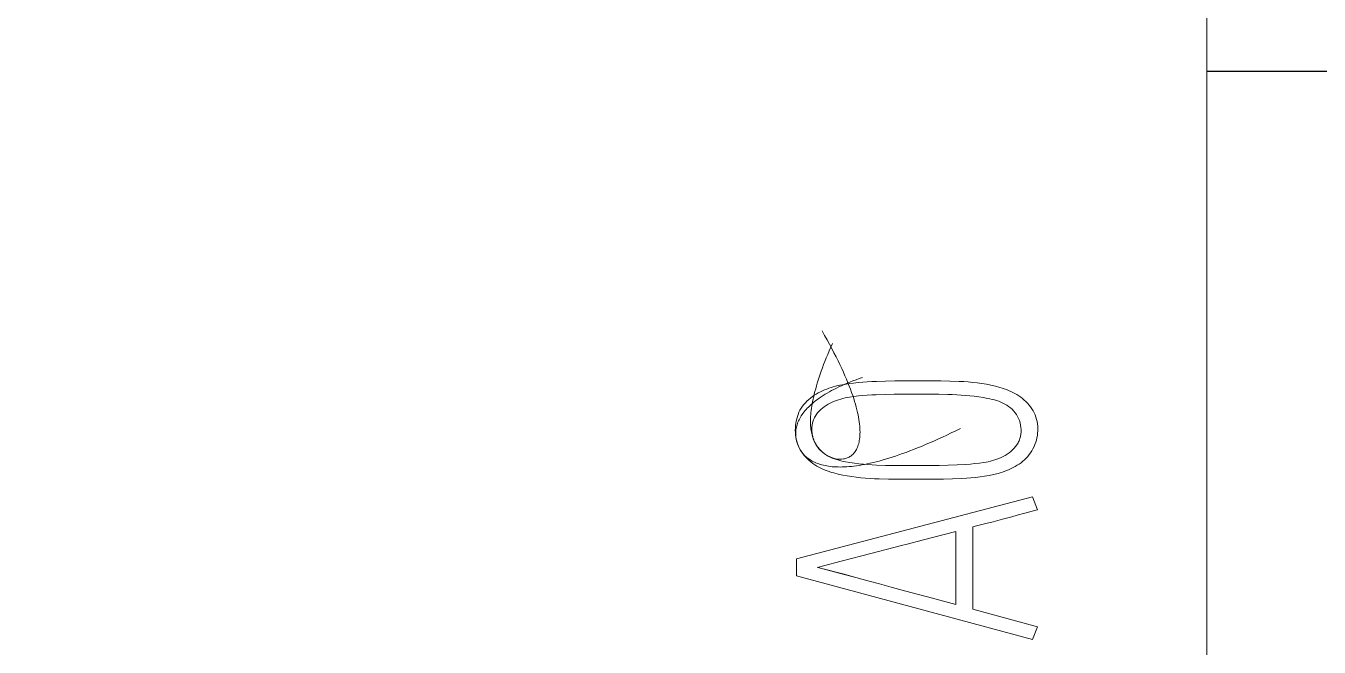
# Model space of a CAD drawing. Header units: millimetres. Extents: x 42356 to 50646, y 31507 to 39566.
# Drawn here: x 47878.12 to 47885.68, y 38448.65 to 38452.29 of the extents above; entities that cross this region are included whole.
import ezdxf

# ---------------------------------------------------------------- set-up
doc = ezdxf.new("R2010")
doc.units = ezdxf.units.MM
doc.set_wipeout_variables(frame=1)
doc.layers.add('000-PI-Oprema', color=30, linetype='Continuous', lineweight=5)
doc.layers.add('004-PI-DIN Šina', color=3, linetype='Continuous')

# ---------------------------------------------------------------- blocks, each defined once
blk = doc.blocks.new('*U116')
at = {"layer": '004-PI-DIN Šina'}
blk.add_lwpolyline([(650, -17.5), (650, 17.5), (0, 17.5), (0, -17.5)], close=True, dxfattribs=at)
blk = doc.blocks.new('6ES7193-6PA00-0AA0')
blk.add_wipeout([(47315.5808, 38480.0409), (47322.5808, 38480.0409), (47322.5808, 38362.9039), (47315.5808, 38362.9039)])
at = {"layer": '000-PI-Oprema'}
for p, q in [((47322.5808, 38362.9039), (47322.5808, 38480.0409)), ((47320.1727, 38439.121), (47320.1727, 38439.1204)), ((47321.5914, 38439.1271), (47321.5914, 38439.1277)), ((47320.288, 38439.0482), (47320.2867, 38439.0506)), ((47321.5594, 38438.7325), (47320.1788, 38438.3694)), ((47321.5905, 38438.6561), (47321.5594, 38438.7325)), ((47321.3852, 38438.6009), (47321.4392, 38438.6154)), ((47321.4392, 38438.6154), (47321.4716, 38438.6243)), ((47321.4716, 38438.6243), (47321.5147, 38438.6363)), ((47321.5147, 38438.6363), (47321.5363, 38438.6422)), ((47321.5363, 38438.6422), (47321.5579, 38438.6479)), ((47321.5905, 38438.6561), (47321.5905, 38438.6567)), ((47321.0438, 38438.5122), (47321.1128, 38438.5299)), ((47321.1128, 38438.5299), (47321.1128, 38438.1013)), ((47321.2118, 38438.5564), (47321.2335, 38438.5618)), ((47321.2118, 38438.0748), (47321.2118, 38438.5564)), ((47321.2335, 38438.5618), (47321.2878, 38438.5755)), ((47321.2878, 38438.5755), (47321.3311, 38438.5867)), ((47321.3311, 38438.5867), (47321.3852, 38438.6009)), ((47320.8027, 38438.4492), (47320.8199, 38438.4538)), ((47320.8199, 38438.4538), (47320.9232, 38438.4809)), ((47320.9232, 38438.4809), (47320.9749, 38438.4944)), ((47320.9749, 38438.4944), (47321.0438, 38438.5122)), ((47320.441, 38438.355), (47320.5617, 38438.3861)), ((47320.5617, 38438.3861), (47320.8027, 38438.4492)), ((47320.1788, 38438.3694), (47320.1788, 38438.2696)), ((47320.3031, 38438.3195), (47320.3375, 38438.3285)), ((47320.3203, 38438.3154), (47320.3031, 38438.32)), ((47320.3203, 38438.3149), (47320.3031, 38438.3195)), ((47320.4583, 38438.2788), (47320.3203, 38438.3154)), ((47320.4583, 38438.2783), (47320.3203, 38438.3149)), ((47320.3375, 38438.3285), (47320.441, 38438.355)), ((47320.1788, 38438.2696), (47321.5594, 38437.8971)), ((47320.5272, 38438.2602), (47320.4583, 38438.2788)), ((47320.5272, 38438.2597), (47320.4583, 38438.2783)), ((47320.5961, 38438.2414), (47320.5272, 38438.2602)), ((47320.5961, 38438.2409), (47320.5272, 38438.2597)), ((47320.6649, 38438.2226), (47320.5961, 38438.2414)), ((47320.6649, 38438.2221), (47320.5961, 38438.2409)), ((47320.7338, 38438.2038), (47320.6649, 38438.2226)), ((47320.7338, 38438.2033), (47320.6649, 38438.2221)), ((47320.8199, 38438.1805), (47320.7338, 38438.2038)), ((47320.8199, 38438.18), (47320.7338, 38438.2033)), ((47320.9749, 38438.1388), (47320.8199, 38438.1805)), ((47320.9749, 38438.1383), (47320.8199, 38438.18)), ((47321.1128, 38438.1018), (47320.9749, 38438.1388)), ((47321.1128, 38438.1013), (47320.9749, 38438.1383)), ((47321.5905, 38437.9719), (47321.2118, 38438.0748)), ((47321.5594, 38437.8971), (47321.5905, 38437.9719))]:
    blk.add_line(p, q, dxfattribs=at)
for points in [[(47320.3292, 38439.7029), (47320.3443, 38439.6763), (47320.3589, 38439.6502), (47320.3728, 38439.6247), (47320.3862, 38439.5997), (47320.3989, 38439.5753), (47320.4111, 38439.5515), (47320.4226, 38439.5282), (47320.4337, 38439.5055), (47320.4441, 38439.4833), (47320.454, 38439.4616), (47320.4633, 38439.4405), (47320.4722, 38439.4198), (47320.4805, 38439.3997), (47320.4882, 38439.3802), (47320.4955, 38439.3611), (47320.5023, 38439.3425), (47320.5086, 38439.3245), (47320.5144, 38439.3069), (47320.5198, 38439.2898), (47320.5247, 38439.2733), (47320.5291, 38439.2572), (47320.5332, 38439.2415), (47320.5368, 38439.2264), (47320.5399, 38439.2117), (47320.5427, 38439.1975), (47320.5451, 38439.1837), (47320.547, 38439.1704), (47320.5486, 38439.1575), (47320.5498, 38439.1451), (47320.5507, 38439.1331), (47320.5512, 38439.1216), (47320.5514, 38439.1105), (47320.5512, 38439.0998), (47320.5507, 38439.0895), (47320.5499, 38439.0796), (47320.5487, 38439.0702), (47320.5473, 38439.0611), (47320.5456, 38439.0525), (47320.5436, 38439.0442), (47320.5414, 38439.0364), (47320.5389, 38439.0289), (47320.5361, 38439.0218), (47320.5331, 38439.0151), (47320.5299, 38439.0088), (47320.5265, 38439.0028), (47320.5228, 38438.9972), (47320.5189, 38438.9919), (47320.5149, 38438.987), (47320.5106, 38438.9824), (47320.5062, 38438.9782), (47320.5017, 38438.9743), (47320.4969, 38438.9708), (47320.492, 38438.9676), (47320.487, 38438.9647), (47320.4819, 38438.9621), (47320.4766, 38438.9598), (47320.4713, 38438.9579), (47320.4658, 38438.9562), (47320.4602, 38438.9549), (47320.4546, 38438.9538), (47320.4431, 38438.9525), (47320.4315, 38438.9524), (47320.4197, 38438.9533), (47320.4078, 38438.9553), (47320.396, 38438.9583), (47320.3842, 38438.9623), (47320.3726, 38438.9672), (47320.3613, 38438.9729), (47320.3503, 38438.9795), (47320.3397, 38438.987), (47320.3296, 38438.9952), (47320.32, 38439.0041), (47320.311, 38439.0138), (47320.3027, 38439.024), (47320.2952, 38439.035), (47320.2886, 38439.0464), (47320.2829, 38439.0585), (47320.2781, 38439.071), (47320.2744, 38439.0839), (47320.2718, 38439.0972), (47320.2702, 38439.1107), (47320.2696, 38439.1242), (47320.2701, 38439.1377), (47320.2716, 38439.1511), (47320.2742, 38439.1643), (47320.2779, 38439.1771), (47320.2801, 38439.1833), (47320.2827, 38439.1894), (47320.2855, 38439.1954), (47320.2885, 38439.2012), (47320.2954, 38439.2124), (47320.3032, 38439.223), (47320.3119, 38439.2329), (47320.3214, 38439.2423), (47320.3315, 38439.251), (47320.3422, 38439.2592), (47320.3534, 38439.2668), (47320.3649, 38439.2738), (47320.3768, 38439.2802), (47320.3888, 38439.286), (47320.4011, 38439.2913), (47320.4134, 38439.296), (47320.4259, 38439.3003), (47320.4384, 38439.3041), (47320.4511, 38439.3075), (47320.4639, 38439.3105), (47320.4767, 38439.3131), (47320.4896, 38439.3154), (47320.5155, 38439.3192), (47320.5416, 38439.3221), (47320.5678, 38439.3245), (47320.5939, 38439.3264), (47320.62, 38439.3279), (47320.6462, 38439.3291), (47320.6984, 38439.3308), (47320.7507, 38439.3318), (47320.8029, 38439.3323), (47320.8552, 38439.3326), (47320.9075, 38439.3325), (47320.9598, 38439.3323), (47321.0122, 38439.3319), (47321.0647, 38439.3311), (47321.0908, 38439.3304), (47321.1168, 38439.3293), (47321.1427, 38439.3278), (47321.1684, 38439.3258), (47321.1941, 38439.3233), (47321.2198, 38439.3202), (47321.2458, 38439.3167), (47321.272, 38439.3127), (47321.2983, 38439.308), (47321.3115, 38439.3053), (47321.3246, 38439.3022), (47321.3375, 38439.2988), (47321.3503, 38439.295), (47321.3629, 38439.2908), (47321.3751, 38439.286), (47321.3871, 38439.2807), (47321.3987, 38439.2748), (47321.41, 38439.2682), (47321.4207, 38439.2609), (47321.431, 38439.2529), (47321.4408, 38439.2441), (47321.4499, 38439.2346), (47321.4584, 38439.2243), (47321.466, 38439.2135), (47321.4729, 38439.2021), (47321.4789, 38439.1902), (47321.4838, 38439.1778), (47321.4878, 38439.165), (47321.4907, 38439.1519), (47321.4926, 38439.1386), (47321.4935, 38439.1252), (47321.4932, 38439.1118), (47321.492, 38439.0985), (47321.4896, 38439.0854), (47321.4862, 38439.0726), (47321.4841, 38439.0664), (47321.4816, 38439.0603), (47321.479, 38439.0543), (47321.476, 38439.0484), (47321.4728, 38439.0427), (47321.4693, 38439.0372), (47321.4616, 38439.0265), (47321.453, 38439.0164), (47321.4437, 38439.0069), (47321.4336, 38438.998), (47321.4229, 38438.9896), (47321.4118, 38438.9819), (47321.4002, 38438.9748), (47321.3883, 38438.9682), (47321.3762, 38438.9623), (47321.364, 38438.957), (47321.3517, 38438.9522), (47321.3392, 38438.9479), (47321.3266, 38438.9441), (47321.3139, 38438.9408), (47321.3012, 38438.9378), (47321.2884, 38438.9352), (47321.2755, 38438.933), (47321.2495, 38438.9293), (47321.2234, 38438.9264), (47321.1973, 38438.9241), (47321.1711, 38438.9221), (47321.1188, 38438.919), (47321.0666, 38438.917), (47321.0144, 38438.9157), (47320.9623, 38438.9151), (47320.9101, 38438.9149), (47320.8578, 38438.915), (47320.8053, 38438.9151), (47320.7527, 38438.9154), (47320.7004, 38438.9163), (47320.6484, 38438.9179), (47320.6225, 38438.9191), (47320.5967, 38438.9207), (47320.5709, 38438.9227), (47320.5449, 38438.9253), (47320.5188, 38438.9284)], [(47320.5188, 38438.9284), (47320.4925, 38438.9322), (47320.4661, 38438.9369), (47320.4529, 38438.9396), (47320.4399, 38438.9427), (47320.4269, 38438.9461), (47320.4142, 38438.9499), (47320.4016, 38438.9542), (47320.3893, 38438.959), (47320.3774, 38438.9644), (47320.3657, 38438.9703), (47320.3545, 38438.9768), (47320.3437, 38438.984), (47320.3334, 38438.992), (47320.3235, 38439.0006), (47320.3143, 38439.0101), (47320.3056, 38439.0204), (47320.2976, 38439.0316), (47320.2939, 38439.0376), (47320.2903, 38439.0437), (47320.2869, 38439.0501), (47320.2837, 38439.0568), (47320.2807, 38439.0637), (47320.2779, 38439.0709), (47320.2753, 38439.0783), (47320.2729, 38439.086), (47320.2707, 38439.094), (47320.2688, 38439.1022), (47320.267, 38439.1108), (47320.2655, 38439.1196), (47320.2643, 38439.1287), (47320.2632, 38439.1381), (47320.2624, 38439.1478), (47320.2619, 38439.1579), (47320.2616, 38439.1682), (47320.2616, 38439.1789), (47320.2619, 38439.1899), (47320.2624, 38439.2012), (47320.2632, 38439.2129), (47320.2643, 38439.2249), (47320.2657, 38439.2372), (47320.2674, 38439.2499), (47320.2693, 38439.263), (47320.2716, 38439.2764), (47320.2742, 38439.2902), (47320.2771, 38439.3043), (47320.2804, 38439.3189), (47320.2839, 38439.3338), (47320.2878, 38439.3491), (47320.292, 38439.3648), (47320.2966, 38439.3809), (47320.3015, 38439.3974), (47320.3068, 38439.4143), (47320.3124, 38439.4317), (47320.3184, 38439.4494), (47320.3247, 38439.4676), (47320.3315, 38439.4862), (47320.3386, 38439.5053), (47320.3461, 38439.5248), (47320.354, 38439.5447), (47320.3622, 38439.5651), (47320.3709, 38439.586), (47320.38, 38439.6073), (47320.3895, 38439.6291)], [(47321.1391, 38439.1322), (47321.1119, 38439.1187), (47321.085, 38439.1057), (47321.0587, 38439.0931), (47321.0329, 38439.0811), (47321.0075, 38439.0695), (47320.9826, 38439.0583), (47320.9581, 38439.0476), (47320.9342, 38439.0373), (47320.9106, 38439.0275), (47320.8876, 38439.0181), (47320.865, 38439.0091), (47320.8428, 38439.0005), (47320.8211, 38438.9924), (47320.7998, 38438.9847), (47320.7789, 38438.9773), (47320.7585, 38438.9704), (47320.7385, 38438.9639), (47320.719, 38438.9577), (47320.6998, 38438.9519), (47320.6811, 38438.9465), (47320.6628, 38438.9415), (47320.6449, 38438.9368), (47320.6274, 38438.9325), (47320.6103, 38438.9285), (47320.5936, 38438.9249), (47320.5772, 38438.9217), (47320.5613, 38438.9187), (47320.5458, 38438.9161), (47320.5306, 38438.9138), (47320.5158, 38438.9119), (47320.5014, 38438.9102), (47320.4874, 38438.9089), (47320.4737, 38438.9078), (47320.4604, 38438.9071), (47320.4475, 38438.9066), (47320.4349, 38438.9065), (47320.4227, 38438.9066), (47320.4108, 38438.9069), (47320.3992, 38438.9076), (47320.388, 38438.9085), (47320.3771, 38438.9096), (47320.3666, 38438.9111), (47320.3564, 38438.9127), (47320.3465, 38438.9146), (47320.3369, 38438.9167), (47320.3277, 38438.9191), (47320.3187, 38438.9217), (47320.3101, 38438.9245), (47320.3018, 38438.9275), (47320.2937, 38438.9307), (47320.286, 38438.9341), (47320.2786, 38438.9377), (47320.2714, 38438.9415), (47320.2646, 38438.9454), (47320.258, 38438.9496), (47320.2517, 38438.9539), (47320.2457, 38438.9584), (47320.2399, 38438.963), (47320.2292, 38438.9728), (47320.2195, 38438.9831), (47320.2109, 38438.994), (47320.2032, 38439.0053), (47320.1964, 38439.017), (47320.1906, 38439.0292), (47320.1856, 38439.0417), (47320.1815, 38439.0545), (47320.1782, 38439.0675), (47320.1757, 38439.0808), (47320.174, 38439.0942), (47320.173, 38439.1077), (47320.1727, 38439.1213), (47320.1731, 38439.135), (47320.1741, 38439.1486), (47320.1757, 38439.1621), (47320.178, 38439.1755), (47320.181, 38439.1888), (47320.1847, 38439.2018), (47320.1891, 38439.2145), (47320.1943, 38439.2269), (47320.2002, 38439.2389), (47320.2069, 38439.2505), (47320.2144, 38439.2616), (47320.2226, 38439.2722), (47320.2315, 38439.2823), (47320.241, 38439.292), (47320.251, 38439.3012), (47320.2615, 38439.31), (47320.2724, 38439.3182), (47320.2837, 38439.326), (47320.2953, 38439.3333), (47320.3072, 38439.3402), (47320.3194, 38439.3465), (47320.3316, 38439.3524), (47320.3441, 38439.3578), (47320.3566, 38439.3628), (47320.3693, 38439.3674), (47320.382, 38439.3716), (47320.3949, 38439.3754), (47320.4079, 38439.3789), (47320.434, 38439.3851), (47320.4604, 38439.3901), (47320.4869, 38439.3943), (47320.5135, 38439.3979), (47320.5402, 38439.4008), (47320.567, 38439.4031), (47320.5938, 38439.4049), (47320.6206, 38439.4064), (47320.6475, 38439.4075), (47320.7012, 38439.4091), (47320.7549, 38439.4101), (47320.8086, 38439.4106), (47320.8622, 38439.4108), (47320.9159, 38439.4106), (47320.9696, 38439.4103), (47321.0234, 38439.4098), (47321.0772, 38439.409), (47321.1309, 38439.4073), (47321.1577, 38439.4059), (47321.1844, 38439.4041), (47321.211, 38439.4018), (47321.2375, 38439.3989), (47321.2639, 38439.3953), (47321.2904, 38439.391), (47321.3168, 38439.3858), (47321.3432, 38439.3797), (47321.3695, 38439.3726), (47321.3826, 38439.3686), (47321.3955, 38439.3642), (47321.4083, 38439.3596), (47321.4209, 38439.3545), (47321.4333, 38439.349), (47321.4455, 38439.3432), (47321.4574, 38439.3369), (47321.469, 38439.3302), (47321.4804, 38439.323), (47321.4914, 38439.3153), (47321.502, 38439.3071), (47321.5123, 38439.2983), (47321.5222, 38439.289), (47321.5315, 38439.2792), (47321.5404, 38439.2689), (47321.5487, 38439.2581), (47321.5564, 38439.2469), (47321.5634, 38439.2353), (47321.5697, 38439.2233), (47321.5752, 38439.211), (47321.5799, 38439.1983), (47321.5838, 38439.1854), (47321.5869, 38439.1723), (47321.5892, 38439.1589), (47321.5907, 38439.1455), (47321.5914, 38439.1319), (47321.5913, 38439.1183), (47321.5904, 38439.1047), (47321.5887, 38439.0912), (47321.5862, 38439.0777), (47321.583, 38439.0644), (47321.5791, 38439.0513), (47321.5745, 38439.0384), (47321.5692, 38439.0257), (47321.5632, 38439.0134), (47321.5566, 38439.0015), (47321.5494, 38438.99), (47321.5415, 38438.9789), (47321.533, 38438.9684), (47321.524, 38438.9583), (47321.5144, 38438.9489), (47321.5043, 38438.94), (47321.4938, 38438.9317), (47321.4828, 38438.9239), (47321.4715, 38438.9165), (47321.4598, 38438.9097), (47321.4478, 38438.9033), (47321.4355, 38438.8973), (47321.4231, 38438.8918), (47321.4105, 38438.8866), (47321.3977, 38438.8818), (47321.3849, 38438.8773), (47321.372, 38438.8732), (47321.359, 38438.8694), (47321.3329, 38438.8628), (47321.3066, 38438.8572), (47321.2802, 38438.8525), (47321.2536, 38438.8487), (47321.2269, 38438.8457), (47321.2002, 38438.8432), (47321.1734, 38438.8412), (47321.1466, 38438.8397), (47321.0929, 38438.8375), (47321.0393, 38438.8363), (47320.9856, 38438.8357), (47320.9319, 38438.8355), (47320.8782, 38438.8354), (47320.8245, 38438.8355), (47320.7708, 38438.8358), (47320.7171, 38438.8362), (47320.6634, 38438.8373), (47320.6366, 38438.8382), (47320.6098, 38438.8396)], [(47320.6098, 38438.8396), (47320.583, 38438.8414), (47320.5563, 38438.8437), (47320.5296, 38438.8466), (47320.503, 38438.8502), (47320.4765, 38438.8543), (47320.45, 38438.8592), (47320.4237, 38438.8649), (47320.3975, 38438.8715), (47320.3846, 38438.8753), (47320.3718, 38438.8793), (47320.3591, 38438.8838), (47320.3465, 38438.8886), (47320.3341, 38438.8938), (47320.3219, 38438.8995), (47320.3099, 38438.9057), (47320.2981, 38438.9124), (47320.2866, 38438.9197), (47320.2754, 38438.9275), (47320.2644, 38438.9359), (47320.2539, 38438.9447), (47320.2438, 38438.9541), (47320.2342, 38438.9639), (47320.2251, 38438.9742), (47320.2166, 38438.9849), (47320.2087, 38438.996), (47320.2016, 38439.0075), (47320.1951, 38439.0194), (47320.1895, 38439.0317), (47320.1847, 38439.0442), (47320.1809, 38439.0571), (47320.1779, 38439.0702), (47320.176, 38439.0836), (47320.1751, 38439.0973), (47320.1754, 38439.1112), (47320.1768, 38439.1252), (47320.1779, 38439.1323), (47320.1794, 38439.1395), (47320.1812, 38439.1467), (47320.1833, 38439.1539), (47320.1857, 38439.1612), (47320.1884, 38439.1685), (47320.1915, 38439.1758), (47320.195, 38439.1832), (47320.1988, 38439.1905), (47320.203, 38439.1979), (47320.2075, 38439.2053), (47320.2124, 38439.2128), (47320.2177, 38439.2202), (47320.2234, 38439.2277), (47320.2294, 38439.2351), (47320.2359, 38439.2426), (47320.2428, 38439.2501), (47320.2501, 38439.2576), (47320.2578, 38439.265), (47320.2659, 38439.2725), (47320.2745, 38439.28), (47320.2835, 38439.2874), (47320.2929, 38439.2949), (47320.3028, 38439.3023), (47320.3132, 38439.3097), (47320.324, 38439.3171), (47320.3353, 38439.3245), (47320.347, 38439.3318), (47320.3593, 38439.3391), (47320.372, 38439.3464), (47320.3853, 38439.3537), (47320.399, 38439.3609), (47320.4133, 38439.368), (47320.4281, 38439.3752), (47320.4433, 38439.3823), (47320.4592, 38439.3893), (47320.4755, 38439.3963), (47320.4924, 38439.4033), (47320.5099, 38439.4102), (47320.5279, 38439.417), (47320.5465, 38439.4238), (47320.5656, 38439.4305)], [(47320.2728, 38439.0922), (47320.2723, 38439.0949), (47320.2718, 38439.0976), (47320.2714, 38439.1004), (47320.271, 38439.1031), (47320.2707, 38439.1059), (47320.2704, 38439.1086), (47320.2701, 38439.1114), (47320.2699, 38439.1142), (47320.2698, 38439.1169), (47320.2697, 38439.1197), (47320.2696, 38439.1225), (47320.2696, 38439.1253)], [(47320.2759, 38439.0787), (47320.2752, 38439.0814), (47320.2745, 38439.0841), (47320.2739, 38439.0867), (47320.2733, 38439.0894)], [(47320.2855, 38439.053), (47320.2844, 38439.0555), (47320.2833, 38439.058), (47320.2822, 38439.0605), (47320.2812, 38439.0631), (47320.2802, 38439.0656), (47320.2793, 38439.0682), (47320.2784, 38439.0708), (47320.2775, 38439.0734), (47320.2767, 38439.0761)], [(47320.2947, 38439.0363), (47320.2933, 38439.0387), (47320.2919, 38439.041), (47320.2905, 38439.0434), (47320.2892, 38439.0457)], [(47320.3338, 38438.9921), (47320.3318, 38438.9938), (47320.3297, 38438.9955), (47320.3277, 38438.9973), (47320.3257, 38438.9991), (47320.3238, 38439.0009), (47320.3218, 38439.0028), (47320.3199, 38439.0047), (47320.318, 38439.0066), (47320.3162, 38439.0086), (47320.3143, 38439.0105), (47320.3125, 38439.0125), (47320.3108, 38439.0146), (47320.309, 38439.0166), (47320.3073, 38439.0187), (47320.3056, 38439.0208), (47320.3039, 38439.023), (47320.3023, 38439.0251), (47320.3007, 38439.0273), (47320.2992, 38439.0295), (47320.2976, 38439.0318), (47320.2962, 38439.034)], [(47321.5579, 38438.6479), (47321.5796, 38438.6534), (47321.5905, 38438.6561)]]:
    blk.add_lwpolyline(points, dxfattribs=at)

msp = doc.modelspace()

# ---------------------------------------------------------------- block references
msp.add_blockref('*U116', (47483.0259, 38434.519))

# ---------------------------------------------------------------- next in the draw order: block references
at = {"layer": '000-PI-Oprema'}
msp.add_blockref('6ES7193-6PA00-0AA0', (562.4451, 10.7976), dxfattribs=at)

doc.saveas('drawing.dxf')
